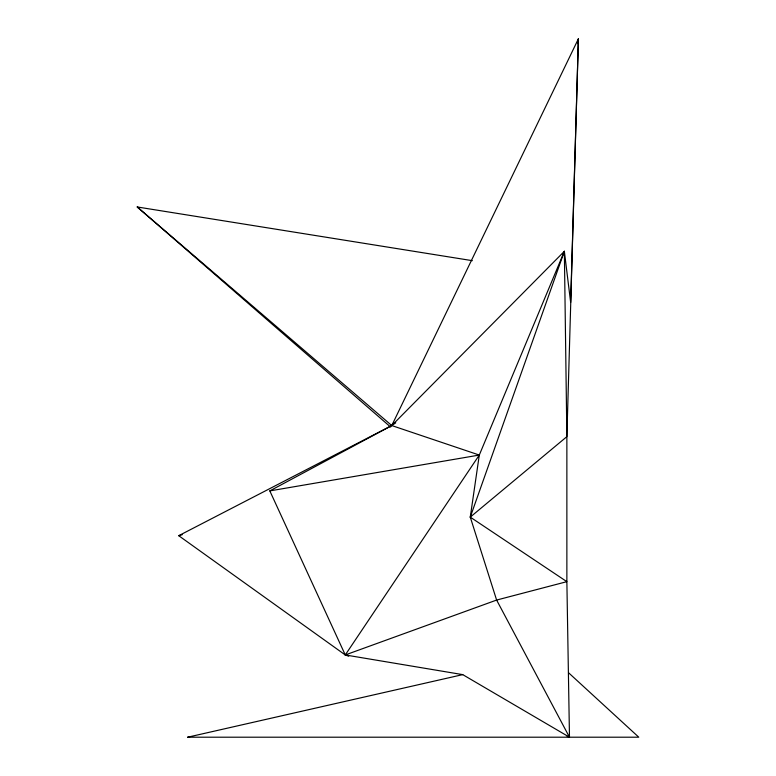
<?xml version="1.0" encoding="UTF-8"?>
<svg xmlns="http://www.w3.org/2000/svg" width="776" height="776" viewBox="0 0 776 776"><rect width="100%" height="100%" fill="white"/><g stroke="black" fill="none" stroke-linecap="round" stroke-linejoin="round"><path stroke-width="1.16" d="M577.722 43.592L578.401 38.8L391.764 425.558L269.815 490.898L345.272 654.954L348.657 656.205M395.741 422.823L391.764 425.558L178.732 535.692L345.272 654.954L462.729 674.625L569.477 737.2L496.621 600.061L470.266 517.117L479.296 455.056L564.356 251.317L570.661 302.495L578.401 38.8L566.868 436.655L566.868 581.66L569.477 737.2L567.207 736.366M391.764 425.558L479.296 455.056L345.272 654.954L496.621 600.061L566.868 581.66L470.266 517.117L564.356 251.317L391.764 425.558L137.216 206.969L472.332 260.668M470.266 517.117L566.868 436.655L564.356 251.317M178.732 535.692L182.224 534.703M568.682 672.87L638.784 737.2L187.695 737.2L462.729 674.625M187.695 737.2L190.062 736.696M269.815 490.898L479.296 455.056M345.272 654.954L347.677 654.954M139.408 208.007L137.216 206.969L390.658 427.072"/></g></svg>
